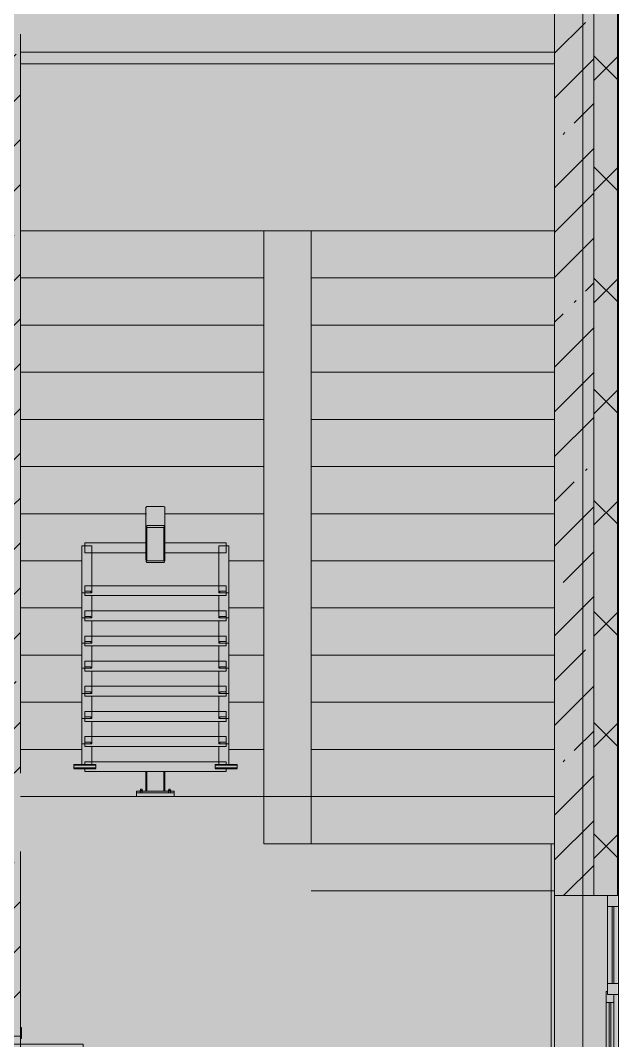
# Model space of a CAD drawing. Header units: millimetres. Extents: x -8624 to 200664, y -8553 to 29000.
# Drawn here: x 121430 to 125238, y 12198 to 18689 of the extents above; entities that cross this region are included whole.
import ezdxf

# ---------------------------------------------------------------- set-up
doc = ezdxf.new("R2010")
doc.units = ezdxf.units.MM
doc.linetypes.add('200_ШТРИХ__ш1_п0_6_', pattern=[800, 500, -300])
doc.layers.add('A-DETL-GENF-1', color=7, linetype='Continuous', lineweight=9, true_color=0xc0c0c0, transparency=0.4)
for name, color, linetype, lineweight in [('A-DETL-MBND-1', 7, '200_ШТРИХ__ш1_п0_6_', 9), ('A-GLAZ', 7, 'Continuous', 5), ('A-WALL', 7, 'Continuous', 5), ('I-WALL', 7, 'Continuous', 5), ('Оси', 7, 'Continuous', 9)]:
    doc.layers.add(name, color=color, linetype=linetype, lineweight=lineweight)
for name, color, linetype, lineweight, true_color in [('A-DOOR-1', 7, 'Continuous', 5, 0xb7b7b7), ('A-DOOR-2', 7, 'Continuous', 5, 0xe2e2e2), ('A-DOOR-FRAM-1', 7, 'Continuous', 5, 0xe2e2e2), ('A-DOOR-FRAM-2', 7, 'Continuous', 5, 0xb7b7b7), ('A-FLOR-1', 7, 'Continuous', 5, 0xb7b7b7), ('A-GENM-1', 7, 'Continuous', 5, 0x737373), ('A-GLAZ-1', 7, 'Continuous', 5, 0x737373), ('A-WALL-2', 7, 'Continuous', 5, 0x737373), ('A-WALL-3', 7, 'Continuous', 9, 0x737373), ('I-WALL-2', 7, 'Continuous', 5, 0x737373), ('S-STRS-1', 7, 'Continuous', 5, 0x737373)]:
    doc.layers.add(name, color=color, linetype=linetype, lineweight=lineweight, true_color=true_color)
pattern_1 = [(45, (0, 0), (-285.1231, 285.1231), []), (45, (285.12, 0), (-285.1231, 285.1231), [504.031, -100.806, 16.764, -84.042])]

# ---------------------------------------------------------------- blocks, each defined once
blk = doc.blocks.new('110_Дверь_СКБ_2Ст - Д-1_л_Лестничная клетка EIS60 2-32142534-3_1_3_птичка копия 1')
at = {"layer": 'A-DOOR-2'}
for points in [[(612.5, 110), (662.5, 110), (662.5, 1010), (612.5, 1010), (612.5, 580.7)], [(-587.5, 110), (-587.5, 510), (-637.5, 510), (-637.5, 110)], [(712.5, -110), (712.5, 30), (697.5, 30), (697.5, -110)]]:
    blk.add_hatch(color=256, dxfattribs=at).paths.add_polyline_path(points)
h = blk.add_hatch(color=256, dxfattribs=at)
h.paths.add_polyline_path([(652.5, 30), (712.5, 30), (712.5, 110), (662.5, 110), (662.5, 60), (652.5, 60)])
h.paths.add_polyline_path([(-687.5, 30), (-627.5, 30), (-627.5, 60), (-637.5, 60), (-637.5, 110), (-687.5, 110)])
at = {"layer": 'A-DOOR-FRAM-1'}
for points in [[(-672.5, 110), (-672.5, 118), (-742.5, 118), (-742.5, 110)], [(767.5, 110), (767.5, 118), (697.5, 118), (697.5, 110)], [(-672.5, -110), (-672.5, 30), (-687.5, 30), (-687.5, -110)], [(-672.5, -118), (-672.5, -110), (-742.5, -110), (-742.5, -118)], [(767.5, -118), (767.5, -110), (697.5, -110), (697.5, -118)]]:
    blk.add_hatch(color=256, dxfattribs=at).paths.add_polyline_path(points)
at = {"layer": 'A-DOOR-1'}
for p, q in [((662.5, 1010), (612.5, 1010)), ((612.5, 1010), (612.5, 110)), ((662.5, 110), (662.5, 1010)), ((-637.5, 510), (-637.5, 110)), ((-587.5, 510), (-637.5, 510)), ((-587.5, 110), (-587.5, 510)), ((-637.5, 110), (-587.5, 110)), ((612.5, 110), (662.5, 110))]:
    blk.add_line(p, q, dxfattribs=at)
for centre, radius, start, end in [((662.5, 110), 900, 90, 180), ((-637.5, 110), 400, 360, 90)]:
    blk.add_arc(centre, radius, start, end, dxfattribs=at)
at = {"layer": 'A-DOOR-FRAM-2'}
for p, q in [((-672.5, 118), (-742.5, 118)), ((-742.5, 118), (-742.5, 110)), ((-742.5, 110), (-672.5, 110)), ((-637.5, 110), (-687.5, 110)), ((-687.5, 110), (-687.5, 30)), ((-672.5, 110), (-672.5, 118)), ((-637.5, 60), (-637.5, 110)), ((662.5, 110), (662.5, 60)), ((712.5, 110), (662.5, 110)), ((767.5, 118), (697.5, 118)), ((697.5, 118), (697.5, 110)), ((697.5, 110), (767.5, 110)), ((712.5, 30), (712.5, 110)), ((767.5, 110), (767.5, 118)), ((-687.5, 30), (-627.5, 30)), ((-672.5, 30), (-687.5, 30)), ((-687.5, 30), (-687.5, -110)), ((-672.5, -110), (-672.5, 30)), ((-627.5, 60), (-637.5, 60)), ((-627.5, 30), (-627.5, 60)), ((662.5, 60), (652.5, 60)), ((652.5, 60), (652.5, 30)), ((652.5, 30), (712.5, 30)), ((712.5, 30), (697.5, 30)), ((697.5, 30), (697.5, -110)), ((712.5, -110), (712.5, 30)), ((-672.5, -110), (-742.5, -110)), ((-742.5, -110), (-742.5, -118)), ((-742.5, -118), (-672.5, -118)), ((-687.5, -110), (-672.5, -110)), ((-672.5, -118), (-672.5, -110)), ((697.5, -110), (712.5, -110)), ((767.5, -110), (697.5, -110)), ((697.5, -110), (697.5, -118)), ((697.5, -118), (767.5, -118)), ((767.5, -118), (767.5, -110))]:
    blk.add_line(p, q, dxfattribs=at)
blk = doc.blocks.new('120_Окно_СКБ_2Ст_Фрамуга сверху - 120_Окно_СКБ_2Ст_2300х2500_h_ ДОО 2-24160916-3_1_3_птичка копия 1')
at = {"layer": 'A-GLAZ'}
for p, q in [((-1150, 83), (-1080, 83)), ((1150, 83), (-1150, 83)), ((-1080, 83), (1080, 83)), ((-590, 83), (-520, 83)), ((1080, 83), (1150, 83))]:
    blk.add_line(p, q, dxfattribs=at)
at = {"layer": 'A-GLAZ-1'}
for p, q in [((-1150, 13), (-1150, 78)), ((-1080, 78), (-1080, 13)), ((-590, 13), (-590, 78)), ((-520, 78), (-520, 13)), ((1080, 13), (1080, 78)), ((1150, 78), (1150, 13)), ((-1080, 13), (-1150, 13)), ((-1150, 13), (-540, 13)), ((-590, 53), (-1080, 53)), ((-590, 43), (-1080, 43)), ((-1080, 13), (-540, 13)), ((-520, 13), (-590, 13)), ((-520, 13), (-540, 13)), ((-540, 13), (-540, 3)), ((-540, 3), (1100, 3)), ((1100, 3), (-540, 3)), ((1080, 53), (-520, 53)), ((-520, 53), (-520, 13)), ((-470, 3), (-470, 53)), ((-470, 33), (1030, 33)), ((1030, 23), (-470, 23)), ((1030, 3), (1030, 53)), ((1080, 13), (1080, 53)), ((1150, 13), (1080, 13)), ((1100, 13), (1080, 13)), ((1100, 13), (1150, 13)), ((1100, 3), (1100, 13))]:
    blk.add_line(p, q, dxfattribs=at)
blk = doc.blocks.new('Анкер клиновой - Анкер клиновой МКТ В 10-10-16_85-22193208-3_1_3_птичка копия 1')
at = {"layer": 'A-DETL-MBND-1'}
for p, q in [((122191.4, 13788), (122191.4, 13784)), ((122207.4, 13788), (122191.4, 13788)), ((122191.4, 13788), (122207.4, 13788)), ((122194.4, 13798), (122194.4, 13784)), ((122204.4, 13798), (122194.4, 13798)), ((122194.4, 13798), (122204.4, 13798)), ((122204.4, 13784), (122204.4, 13798)), ((122207.4, 13784), (122207.4, 13788))]:
    blk.add_line(p, q, dxfattribs=at)
blk = doc.blocks.new('ОМ_Полоса_Трапеция прямоугольная_Прокат_ГОСТ 103-2006 - ОМ_Полоса_Трапеция прямоугольная_Прокат_ГОСТ 103-2006-21111644-3_1_3_птичка копия 1')
at = {"layer": 'A-GENM-1'}
for p, q in [((122699.4, 15046.5), (122699.4, 15056.5)), ((122699.4, 15056.5), (122739.4, 15056.5)), ((122739.4, 15046.5), (122699.4, 15046.5)), ((122739.4, 15056.5), (122739.4, 15046.5))]:
    blk.add_line(p, q, dxfattribs=at)
blk = doc.blocks.new('ОМ_Полоса_Трапеция прямоугольная_Прокат_ГОСТ 103-2006 - ОМ_Полоса_Трапеция прямоугольная_Прокат_ГОСТ 103-2006-V63-3_1_3_птичка копия 1')
at = {"layer": 'A-GENM-1'}
for p, q in [((122699.4, 14416.5), (122699.4, 14406.5)), ((122739.4, 14416.5), (122699.4, 14416.5)), ((122739.4, 14406.5), (122739.4, 14416.5)), ((122699.4, 14406.5), (122739.4, 14406.5))]:
    blk.add_line(p, q, dxfattribs=at)
blk = doc.blocks.new('ОМ_Полоса_Трапеция прямоугольная_Прокат_ГОСТ 103-2006 - ОМ_Полоса_Трапеция прямоугольная_Прокат_ГОСТ 103-2006-V64-3_1_3_птичка копия 1')
at = {"layer": 'A-GENM-1'}
for p, q in [((122699.4, 14256.5), (122699.4, 14246.5)), ((122739.4, 14256.5), (122699.4, 14256.5)), ((122699.4, 14246.5), (122739.4, 14246.5)), ((122739.4, 14246.5), (122739.4, 14256.5))]:
    blk.add_line(p, q, dxfattribs=at)
blk = doc.blocks.new('ОМ_Полоса_Трапеция прямоугольная_Прокат_ГОСТ 103-2006 - ОМ_Полоса_Трапеция прямоугольная_Прокат_ГОСТ 103-2006-V65-3_1_3_птичка копия 1')
at = {"layer": 'A-GENM-1'}
for p, q in [((122699.4, 14096.5), (122699.4, 14086.5)), ((122739.4, 14096.5), (122699.4, 14096.5)), ((122699.4, 14086.5), (122739.4, 14086.5)), ((122739.4, 14086.5), (122739.4, 14096.5))]:
    blk.add_line(p, q, dxfattribs=at)
blk = doc.blocks.new('ОМ_Полоса_Прокат_ГОСТ 103-2006 - ОМ_Полоса_Прокат_ГОСТ 103-2006-22193251-3_1_3_птичка копия 1')
at = {"layer": 'A-GENM-1'}
for p, q in [((122809.4, 13929.5), (122669.4, 13929.5)), ((122669.4, 13929.5), (122669.4, 13926.5)), ((122669.4, 13926.5), (122809.4, 13926.5)), ((122809.4, 13926.5), (122809.4, 13929.5))]:
    blk.add_line(p, q, dxfattribs=at)
blk = doc.blocks.new('ОМ_Полоса_Прокат_ГОСТ 103-2006 - ОМ_Полоса_Прокат_ГОСТ 103-2006-22193252-3_1_3_птичка копия 1')
at = {"layer": 'A-GENM-1'}
for p, q in [((122669.4, 13954.2), (122669.4, 13950.8)), ((122809.4, 13954.2), (122669.4, 13954.2)), ((122669.4, 13950.8), (122809.4, 13950.8)), ((122669.4, 13933.9), (122669.4, 13950.8)), ((122809.4, 13933.9), (122669.4, 13933.9)), ((122809.4, 13950.8), (122809.4, 13954.2)), ((122809.4, 13950.8), (122809.4, 13933.9))]:
    blk.add_line(p, q, dxfattribs=at)
blk = doc.blocks.new('ОМ_Полоса_Трапеция прямоугольная_Прокат_ГОСТ 103-2006 - ОМ_Полоса_Трапеция прямоугольная_Прокат_ГОСТ 103-2006-21111686-3_1_3_птичка копия 1')
at = {"layer": 'A-GENM-1'}
for p, q in [((121839.4, 15056.5), (121879.4, 15056.5)), ((121839.4, 15046.5), (121839.4, 15056.5)), ((121879.4, 15046.5), (121839.4, 15046.5)), ((121879.4, 15056.5), (121879.4, 15046.5))]:
    blk.add_line(p, q, dxfattribs=at)
blk = doc.blocks.new('ОМ_Полоса_Трапеция прямоугольная_Прокат_ГОСТ 103-2006 - ОМ_Полоса_Трапеция прямоугольная_Прокат_ГОСТ 103-2006-V66-3_1_3_птичка копия 1')
at = {"layer": 'A-GENM-1'}
for p, q in [((121879.4, 14416.5), (121839.4, 14416.5)), ((121839.4, 14416.5), (121839.4, 14406.5)), ((121879.4, 14406.5), (121879.4, 14416.5)), ((121839.4, 14406.5), (121879.4, 14406.5))]:
    blk.add_line(p, q, dxfattribs=at)
blk = doc.blocks.new('ОМ_Полоса_Трапеция прямоугольная_Прокат_ГОСТ 103-2006 - ОМ_Полоса_Трапеция прямоугольная_Прокат_ГОСТ 103-2006-V67-3_1_3_птичка копия 1')
at = {"layer": 'A-GENM-1'}
for p, q in [((121879.4, 14256.5), (121839.4, 14256.5)), ((121839.4, 14256.5), (121839.4, 14246.5)), ((121839.4, 14246.5), (121879.4, 14246.5)), ((121879.4, 14246.5), (121879.4, 14256.5))]:
    blk.add_line(p, q, dxfattribs=at)
blk = doc.blocks.new('ОМ_Полоса_Трапеция прямоугольная_Прокат_ГОСТ 103-2006 - ОМ_Полоса_Трапеция прямоугольная_Прокат_ГОСТ 103-2006-V68-3_1_3_птичка копия 1')
at = {"layer": 'A-GENM-1'}
for p, q in [((121879.4, 14096.5), (121839.4, 14096.5)), ((121839.4, 14096.5), (121839.4, 14086.5)), ((121839.4, 14086.5), (121879.4, 14086.5)), ((121879.4, 14086.5), (121879.4, 14096.5))]:
    blk.add_line(p, q, dxfattribs=at)
blk = doc.blocks.new('ОМ_Полоса_Прокат_ГОСТ 103-2006 - ОМ_Полоса_Прокат_ГОСТ 103-2006-22193295-3_1_3_птичка копия 1')
at = {"layer": 'A-GENM-1'}
for p, q in [((121909.4, 13929.5), (121769.4, 13929.5)), ((121769.4, 13929.5), (121769.4, 13926.5)), ((121769.4, 13926.5), (121909.4, 13926.5)), ((121909.4, 13926.5), (121909.4, 13929.5))]:
    blk.add_line(p, q, dxfattribs=at)
blk = doc.blocks.new('ОМ_Полоса_Прокат_ГОСТ 103-2006 - ОМ_Полоса_Прокат_ГОСТ 103-2006-22193296-3_1_3_птичка копия 1')
at = {"layer": 'A-GENM-1'}
for p, q in [((121909.4, 13954.2), (121769.4, 13954.2)), ((121769.4, 13954.2), (121769.4, 13950.8)), ((121769.4, 13950.8), (121909.4, 13950.8)), ((121769.4, 13933.9), (121769.4, 13950.8)), ((121909.4, 13933.9), (121769.4, 13933.9)), ((121909.4, 13950.8), (121909.4, 13954.2)), ((121909.4, 13950.8), (121909.4, 13933.9))]:
    blk.add_line(p, q, dxfattribs=at)
blk = doc.blocks.new('ОМ_Нижняя опорная пятка1 - ОМ_Нижняя опорная пятка-21111576-3_1_3_птичка копия 1')
at = {"layer": 'A-DETL-MBND-1'}
for p, q in [((-96, -10), (-96, 0)), ((-84, -10), (-84, 0)), ((84, -10), (84, 0)), ((96, -10), (96, 0))]:
    blk.add_line(p, q, dxfattribs=at)
blk = doc.blocks.new('ОМ_Труба_ГОСТ 8639-82 - ОМ_Труба_ГОСТ 8639-82-21111694-3_1_3_птичка копия 1')
at = {"layer": 'A-GENM-1'}
for p, q in [((122229.4, 15590.5), (122229.4, 15456.5)), ((122238.4, 15595.1), (122340.4, 15595.1)), ((122349.4, 15456.5), (122349.4, 15590.5)), ((122229.4, 15256.4), (122229.4, 15456.5)), ((122235.4, 15456.5), (122235.4, 15256.4)), ((122238.4, 15474.2), (122340.4, 15474.2)), ((122340.4, 15462.4), (122238.4, 15462.4)), ((122343.4, 15256.4), (122343.4, 15456.5)), ((122349.4, 15456.5), (122349.4, 15256.4)), ((122238.4, 15250.5), (122340.4, 15250.5)), ((122340.4, 15238.8), (122238.4, 15238.8))]:
    blk.add_line(p, q, dxfattribs=at)
at = {"layer": 'A-GENM-1', "flags": 128}
for points in [[(122229.4, 15456.5), (122229.6, 15460), (122230.1, 15463.3), (122231, 15466.3), (122232.1, 15469), (122233.4, 15471.2), (122235, 15472.8), (122236.7, 15473.8), (122238.4, 15474.2)], [(122238.4, 15462.4), (122237.9, 15462.3), (122237.3, 15461.9), (122236.8, 15461.4), (122236.3, 15460.7), (122235.9, 15459.8), (122235.7, 15458.8), (122235.5, 15457.7), (122235.4, 15456.5)], [(122340.4, 15474.2), (122342.2, 15473.8), (122343.9, 15472.8), (122345.4, 15471.2), (122346.8, 15469), (122347.9, 15466.3), (122348.8, 15463.3), (122349.3, 15460), (122349.4, 15456.5)], [(122343.4, 15456.5), (122343.4, 15457.7), (122343.2, 15458.8), (122342.9, 15459.8), (122342.6, 15460.7), (122342.1, 15461.4), (122341.6, 15461.9), (122341, 15462.3), (122340.4, 15462.4)], [(122238.4, 15238.8), (122236.7, 15239.1), (122235, 15240.1), (122233.4, 15241.8), (122232.1, 15243.9), (122231, 15246.6), (122230.1, 15249.7), (122229.6, 15253), (122229.4, 15256.4)], [(122235.4, 15256.4), (122235.5, 15255.3), (122235.7, 15254.2), (122235.9, 15253.2), (122236.3, 15252.3), (122236.8, 15251.5), (122237.3, 15251), (122237.9, 15250.7), (122238.4, 15250.5)], [(122349.4, 15256.4), (122349.3, 15253), (122348.8, 15249.7), (122347.9, 15246.6), (122346.8, 15243.9), (122345.4, 15241.8), (122343.9, 15240.1), (122342.2, 15239.1), (122340.4, 15238.8)], [(122340.4, 15250.5), (122341, 15250.7), (122341.6, 15251), (122342.1, 15251.5), (122342.6, 15252.3), (122342.9, 15253.2), (122343.2, 15254.2), (122343.4, 15255.3), (122343.4, 15256.4)]]:
    blk.add_lwpolyline(points, dxfattribs=at)
at = {"layer": 'A-GENM-1'}
for centre, major_axis, start_param, end_param in [((122238.4, 15590.5), (9, 0), 1.570796, 3.141593), ((122340.4, 15590.5), (9, 0), 0, 1.570796), ((122238.4, 15538.5), (9, 0), 3.141593, 3.665191), ((122340.4, 15538.5), (-9, 0), 2.617994, 3.141593)]:
    blk.add_ellipse(centre, major_axis=major_axis, ratio=0.509802, start_param=start_param, end_param=end_param, dxfattribs=at)
blk = doc.blocks.new('ОМ_Уголок_ГОСТ 8509-93 - ОМ_Уголок_ГОСТ 8509-93-22194532-3_1_3_птичка копия 1')
at = {"layer": 'A-GENM-1'}
for p, q in [((0, 45.2), (0, -17.8)), ((390, 45.2), (0, 45.2)), ((900, 45.2), (510, 45.2)), ((900, -17.8), (900, 45.2)), ((0, -17.8), (390, -17.8)), ((510, -17.8), (900, -17.8))]:
    blk.add_line(p, q, dxfattribs=at)
blk = doc.blocks.new('ОМ_Уголок_ГОСТ 8509-93 - ОМ_Уголок_ГОСТ 8509-93-V69-3_1_3_птичка копия 1')
at = {"layer": 'A-GENM-1'}
for p, q in [((0, 45.2), (0, -17.8)), ((900, 45.2), (0, 45.2)), ((900, -17.8), (900, 45.2)), ((0, -17.8), (900, -17.8))]:
    blk.add_line(p, q, dxfattribs=at)
blk = doc.blocks.new('ОМ_Уголок_ГОСТ 8509-93 - ОМ_Уголок_ГОСТ 8509-93-22194533-3_1_3_птичка копия 1')
at = {"layer": 'A-GENM-1'}
for p, q in [((0, 45.2), (0, -17.8)), ((300, 45.2), (0, 45.2)), ((300, -17.8), (300, 45.2)), ((0, -17.8), (300, -17.8))]:
    blk.add_line(p, q, dxfattribs=at)
blk = doc.blocks.new('ОМ_Уголок_ГОСТ 8509-93 - ОМ_Уголок_ГОСТ 8509-93-V70-3_1_3_птичка копия 1')
at = {"layer": 'A-GENM-1'}
for p, q in [((0, 45.2), (0, -17.8)), ((142.2, 45.2), (0, 45.2)), ((0, -17.8), (160, -17.8))]:
    blk.add_line(p, q, dxfattribs=at)
blk = doc.blocks.new('ОМ_Уголок_ГОСТ 8509-93 - ОМ_Уголок_ГОСТ 8509-93-V71-3_1_3_птичка копия 1')
at = {"layer": 'A-GENM-1'}
for p, q in [((300, 45.2), (157.8, 45.2)), ((300, -17.8), (300, 45.2)), ((140, -17.8), (300, -17.8))]:
    blk.add_line(p, q, dxfattribs=at)
blk = doc.blocks.new('ОМ_Уголок_ГОСТ 8509-93 - ОМ_Уголок_ГОСТ 8509-93-V72-3_1_3_птичка копия 1')
at = {"layer": 'A-GENM-1'}
for p, q in [((0, 45.2), (0, 27.8)), ((900, 45.2), (0, 45.2)), ((0, 7.4), (0, -17.8)), ((900, 27.8), (900, 45.2)), ((900, -17.8), (900, 7.4)), ((0, -17.8), (900, -17.8))]:
    blk.add_line(p, q, dxfattribs=at)
blk = doc.blocks.new('ОМ_Уголок_ГОСТ 8509-93 - ОМ_Уголок_ГОСТ 8509-93-V73-3_1_3_птичка копия 1')
at = {"layer": 'A-GENM-1'}
for p, q in [((0, 45.2), (0, -17.8)), ((7.4, 45.2), (0, 45.2)), ((142.2, 45.2), (27.8, 45.2)), ((0, -17.8), (7.4, -17.8)), ((27.8, -17.8), (160, -17.8))]:
    blk.add_line(p, q, dxfattribs=at)
blk = doc.blocks.new('ОМ_Уголок_ГОСТ 8509-93 - ОМ_Уголок_ГОСТ 8509-93-V74-3_1_3_птичка копия 1')
at = {"layer": 'A-GENM-1'}
for p, q in [((272.2, 45.2), (157.8, 45.2)), ((300, 45.2), (292.6, 45.2)), ((300, -17.8), (300, 45.2)), ((140, -17.8), (272.2, -17.8)), ((292.6, -17.8), (300, -17.8))]:
    blk.add_line(p, q, dxfattribs=at)
blk = doc.blocks.new('ОМ_Труба_ГОСТ 8639-82 - ОМ_Труба_ГОСТ 8639-82-21111710-3_1_3_птичка копия 1')
at = {"layer": 'A-DETL-MBND-1'}
for p, q in [((122229.4, 13908.7), (122229.4, 13784)), ((122235.4, 13908.7), (122235.4, 13784)), ((122343.4, 13908.7), (122343.4, 13784)), ((122349.4, 13784), (122349.4, 13908.7))]:
    blk.add_line(p, q, dxfattribs=at)
blk = doc.blocks.new('ОМ_Уголок_ГОСТ 8510-86 - ОМ_Уголок_ГОСТ 8510-86-21111720-3_1_3_птичка копия 1')
at = {"layer": 'A-DETL-MBND-1'}
for p, q in [((0, 34), (0, 0)), ((0, 10), (240, 10)), ((0, 0), (240, 0)), ((240, 0), (240, 34))]:
    blk.add_line(p, q, dxfattribs=at)
blk = doc.blocks.new('Зашивка приборов отопления41 - Зашивка приборов отопления-33325756-3_1_3_птичка копия 1')
at = {"layer": 'A-WALL-2'}
for p, q in [((121290.8, 18669.6), (124690.8, 18669.6)), ((124690.8, 18669.6), (121290.8, 18669.6)), ((121290.8, 18594.6), (124690.8, 18594.6))]:
    blk.add_line(p, q, dxfattribs=at)

msp = doc.modelspace()

# ---------------------------------------------------------------- hatches: boundary and pattern name
at = {"layer": 'A-DETL-GENF-1'}
msp.add_hatch(color=256, dxfattribs=at).paths.add_polyline_path([(120684.4, -258), (125233, -258), (125233, 21479), (93333, 21479), (93333, 27379), (84570, 27379), (84570, 10208.3), (89210, 10208.3), (89210, -258), (119801.7, -258)])
at = {"layer": 'A-WALL'}
h = msp.add_hatch(dxfattribs=at)
h.set_pattern_fill('FP_27', color=256, style=0, pattern_type=2)
h.set_pattern_definition([(45, (0, 0), (-353.5534, 353.5534), []), (135, (0, 0), (-353.5534, -353.5534), [])])
h.paths.add_polyline_path([(125221.3, -250), (125230, -250), (125230, 7700), (125080, 7700), (125080, -250), (125205.5, -250)])
h.paths.add_polyline_path([(125080, 8900), (125230, 8900), (125230, 10820), (125080, 10820), (125080, 9535.9)])
h.paths.add_polyline_path([(125080, 13120), (125230, 13120), (125230, 21400), (125080, 21400), (125080, 16368.2)])
at = {"layer": 'I-WALL'}
h = msp.add_hatch(dxfattribs=at)
h.set_pattern_fill('FP_23', color=256, style=0, pattern_type=2)
h.set_pattern_definition(pattern_1)
h.paths.add_polyline_path([(124830, 10600), (125080, 10600), (125080, 10820), (124830, 10820), (124830, 10674.6)])
h.paths.add_polyline_path([(125080, 13120), (125080, 21400), (124830, 21400), (124830, 13120)])
h = msp.add_hatch(dxfattribs=at)
h.set_pattern_fill('FP_23', color=256, style=0, pattern_type=2)
h.set_pattern_definition(pattern_1)
h.paths.add_polyline_path([(121210, 10380), (121430, 10380), (121430, 10825), (121210, 10825), (121210, 10400)])
h.paths.add_polyline_path([(121380, 12225), (121430, 12225), (121430, 13400), (121210, 13400), (121210, 12225), (121350, 12225)])
h.paths.add_polyline_path([(121210, 13900), (121430, 13900), (121430, 18600), (121210, 18600), (121210, 14090.7)])
h.paths.add_polyline_path([(121429.6, 19100), (121430, 19100), (121430, 19110), (121210, 19110), (121210, 19100)])

# ---------------------------------------------------------------- linework, layer by layer
at = {"layer": 'A-FLOR-1'}
for p, q in [((123280, 13750), (121430, 13750)), ((122980, 13450), (122980, 13750)), ((123280, 13450), (123280, 13750)), ((124809, 13450), (122980, 13450)), ((124809, 10600), (124809, 13450)), ((124830, 13150), (124809, 13150))]:
    msp.add_line(p, q, dxfattribs=at)
at = {"layer": 'A-WALL'}
msp.add_line((125238, -258), (125238, 21558), dxfattribs=at)
at = {"layer": 'A-WALL-2'}
msp.add_line((125080, 13120), (125233, 13120), dxfattribs=at)
at = {"layer": 'A-WALL-3'}
for p, q in [((125233, 13120), (125233, 21553)), ((125230, 13120), (125230, 21550)), ((125080, 21400), (125080, 13120)), ((125080, 13120), (125080, 21400))]:
    msp.add_line(p, q, dxfattribs=at)
at = {"layer": 'I-WALL-2'}
for p, q in [((124830, 18850), (124830, 10600)), ((121430, 13900), (121430, 18600)), ((121430, 12280), (121430, 13400)), ((124830, 13120), (125080, 13120))]:
    msp.add_line(p, q, dxfattribs=at)
at = {"layer": 'S-STRS-1'}
for p, q in [((121430, 17350), (122980, 17350)), ((121430, 17350), (122980, 17350)), ((122980, 17350), (123280, 17350)), ((122980, 17050), (122980, 17350)), ((124830, 17350), (123280, 17350)), ((123280, 17350), (123280, 17050)), ((124830, 17350), (123280, 17350)), ((121430, 17050), (122980, 17050)), ((121430, 17050), (122980, 17050)), ((122980, 16750), (122980, 17050)), ((123280, 17050), (123280, 16750)), ((124830, 17050), (123280, 17050)), ((124830, 17050), (123280, 17050)), ((121430, 16750), (122980, 16750)), ((121430, 16750), (122980, 16750)), ((122980, 16450), (122980, 16750)), ((123280, 16750), (123280, 16450)), ((124830, 16750), (123280, 16750)), ((124830, 16750), (123280, 16750)), ((121430, 16450), (122980, 16450)), ((121430, 16450), (122980, 16450)), ((122980, 16150), (122980, 16450)), ((123280, 16450), (123280, 16150)), ((124830, 16450), (123280, 16450)), ((124830, 16450), (123280, 16450)), ((121430, 16150), (122980, 16150)), ((121430, 16150), (122980, 16150)), ((122980, 15850), (122980, 16150)), ((123280, 16150), (123280, 15850)), ((124830, 16150), (123280, 16150)), ((124830, 16150), (123280, 16150)), ((121430, 15850), (122980, 15850)), ((121430, 15850), (122980, 15850)), ((122980, 15550), (122980, 15850)), ((123280, 15850), (123280, 15550)), ((124830, 15850), (123280, 15850)), ((124830, 15850), (123280, 15850)), ((121430, 15550), (122232.6, 15550)), ((121430, 15550), (122232.6, 15550)), ((122346.3, 15550), (122980, 15550)), ((122346.3, 15550), (122980, 15550)), ((122980, 15250), (122980, 15550)), ((123280, 15550), (123280, 15250)), ((124830, 15550), (123280, 15550)), ((124830, 15550), (123280, 15550)), ((121430, 15250), (121821.6, 15250)), ((121430, 15250), (121821.6, 15250)), ((122757.2, 15250), (122980, 15250)), ((122757.2, 15250), (122980, 15250)), ((122980, 14950), (122980, 15250)), ((123280, 15250), (123280, 14950)), ((124830, 15250), (123280, 15250)), ((124830, 15250), (123280, 15250)), ((121430, 14950), (121821.6, 14950)), ((121430, 14950), (121821.6, 14950)), ((122757.2, 14950), (122980, 14950)), ((122757.2, 14950), (122980, 14950)), ((122980, 14650), (122980, 14950)), ((123280, 14950), (123280, 14650)), ((124830, 14950), (123280, 14950)), ((124830, 14950), (123280, 14950)), ((121430, 14650), (121821.6, 14650)), ((121430, 14650), (121821.6, 14650)), ((122757.2, 14650), (122980, 14650)), ((122757.2, 14650), (122980, 14650)), ((122980, 14350), (122980, 14650)), ((123280, 14650), (123280, 14350)), ((124830, 14650), (123280, 14650)), ((124830, 14650), (123280, 14650)), ((121430, 14350), (121821.6, 14350)), ((121430, 14350), (121821.6, 14350)), ((122757.2, 14350), (122980, 14350)), ((122757.2, 14350), (122980, 14350)), ((122980, 14050), (122980, 14350)), ((123280, 14350), (123280, 14050)), ((124830, 14350), (123280, 14350)), ((124830, 14350), (123280, 14350)), ((121430, 14050), (121821.6, 14050)), ((121430, 14050), (121821.6, 14050)), ((122757.2, 14050), (122980, 14050)), ((122757.2, 14050), (122980, 14050)), ((122980, 13750), (122980, 14050)), ((123280, 14050), (123280, 13750)), ((124830, 14050), (123280, 14050)), ((124830, 14050), (123280, 14050)), ((124830, 13750), (123280, 13750)), ((124830, 13750), (123280, 13750)), ((124830, 13450), (124809, 13450)), ((124830, 13450), (124809, 13450)), ((124830, 13150), (123280, 13150))]:
    msp.add_line(p, q, dxfattribs=at)
at = {"layer": 'Оси'}
msp.add_line((125010, 10029.8), (125010, 21915.1), dxfattribs=at)

# ---------------------------------------------------------------- block references
at = {"layer": 'A-DETL-MBND-1'}
for name, p in [('ОМ_Труба_ГОСТ 8639-82 - ОМ_Труба_ГОСТ 8639-82-21111710-3_1_3_птичка копия 1', (0, 0)), ('Анкер клиновой - Анкер клиновой МКТ В 10-10-16_85-22193208-3_1_3_птичка копия 1', (0, 0)), ('ОМ_Нижняя опорная пятка1 - ОМ_Нижняя опорная пятка-21111576-3_1_3_птичка копия 1', (122289.4, 13784)), ('Анкер клиновой - Анкер клиновой МКТ В 10-10-16_85-22193208-3_1_3_птичка копия 1', (180, 0))]:
    msp.add_blockref(name, p, dxfattribs=at)
at = {"layer": 'A-DETL-MBND-1', "extrusion": (0, 0, -1), "rotation": 180}
msp.add_blockref('ОМ_Уголок_ГОСТ 8510-86 - ОМ_Уголок_ГОСТ 8510-86-21111720-3_1_3_птичка копия 1', (-122169.4, 13784), dxfattribs=at)
at = {"layer": 'A-DOOR-1', "rotation": 269.9999999999998}
msp.add_blockref('110_Дверь_СКБ_2Ст - Д-1_л_Лестничная клетка EIS60 2-32142534-3_1_3_птичка копия 1', (121320, 11537.5), dxfattribs=at)
at = {"layer": 'A-GENM-1'}
for name, p in [('ОМ_Труба_ГОСТ 8639-82 - ОМ_Труба_ГОСТ 8639-82-21111694-3_1_3_птичка копия 1', (0, 0)), ('ОМ_Полоса_Трапеция прямоугольная_Прокат_ГОСТ 103-2006 - ОМ_Полоса_Трапеция прямоугольная_Прокат_ГОСТ 103-2006-21111686-3_1_3_птичка копия 1', (0, 0)), ('ОМ_Полоса_Трапеция прямоугольная_Прокат_ГОСТ 103-2006 - ОМ_Полоса_Трапеция прямоугольная_Прокат_ГОСТ 103-2006-21111644-3_1_3_птичка копия 1', (0, 0)), ('ОМ_Полоса_Трапеция прямоугольная_Прокат_ГОСТ 103-2006 - ОМ_Полоса_Трапеция прямоугольная_Прокат_ГОСТ 103-2006-21111686-3_1_3_птичка копия 1', (0, -160)), ('ОМ_Полоса_Трапеция прямоугольная_Прокат_ГОСТ 103-2006 - ОМ_Полоса_Трапеция прямоугольная_Прокат_ГОСТ 103-2006-21111644-3_1_3_птичка копия 1', (0, -160)), ('ОМ_Полоса_Трапеция прямоугольная_Прокат_ГОСТ 103-2006 - ОМ_Полоса_Трапеция прямоугольная_Прокат_ГОСТ 103-2006-21111686-3_1_3_птичка копия 1', (0, -320)), ('ОМ_Полоса_Трапеция прямоугольная_Прокат_ГОСТ 103-2006 - ОМ_Полоса_Трапеция прямоугольная_Прокат_ГОСТ 103-2006-21111644-3_1_3_птичка копия 1', (0, -320)), ('ОМ_Полоса_Трапеция прямоугольная_Прокат_ГОСТ 103-2006 - ОМ_Полоса_Трапеция прямоугольная_Прокат_ГОСТ 103-2006-21111686-3_1_3_птичка копия 1', (0, -480)), ('ОМ_Полоса_Трапеция прямоугольная_Прокат_ГОСТ 103-2006 - ОМ_Полоса_Трапеция прямоугольная_Прокат_ГОСТ 103-2006-21111644-3_1_3_птичка копия 1', (0, -480)), ('ОМ_Полоса_Трапеция прямоугольная_Прокат_ГОСТ 103-2006 - ОМ_Полоса_Трапеция прямоугольная_Прокат_ГОСТ 103-2006-V66-3_1_3_птичка копия 1', (0, 0)), ('ОМ_Полоса_Трапеция прямоугольная_Прокат_ГОСТ 103-2006 - ОМ_Полоса_Трапеция прямоугольная_Прокат_ГОСТ 103-2006-V63-3_1_3_птичка копия 1', (0, 0)), ('ОМ_Полоса_Трапеция прямоугольная_Прокат_ГОСТ 103-2006 - ОМ_Полоса_Трапеция прямоугольная_Прокат_ГОСТ 103-2006-V67-3_1_3_птичка копия 1', (0, 0)), ('ОМ_Полоса_Трапеция прямоугольная_Прокат_ГОСТ 103-2006 - ОМ_Полоса_Трапеция прямоугольная_Прокат_ГОСТ 103-2006-V64-3_1_3_птичка копия 1', (0, 0)), ('ОМ_Полоса_Трапеция прямоугольная_Прокат_ГОСТ 103-2006 - ОМ_Полоса_Трапеция прямоугольная_Прокат_ГОСТ 103-2006-V68-3_1_3_птичка копия 1', (0, 0)), ('ОМ_Полоса_Трапеция прямоугольная_Прокат_ГОСТ 103-2006 - ОМ_Полоса_Трапеция прямоугольная_Прокат_ГОСТ 103-2006-V65-3_1_3_птичка копия 1', (0, 0)), ('ОМ_Полоса_Прокат_ГОСТ 103-2006 - ОМ_Полоса_Прокат_ГОСТ 103-2006-22193296-3_1_3_птичка копия 1', (0, 0)), ('ОМ_Полоса_Прокат_ГОСТ 103-2006 - ОМ_Полоса_Прокат_ГОСТ 103-2006-22193295-3_1_3_птичка копия 1', (0, 0)), ('ОМ_Полоса_Прокат_ГОСТ 103-2006 - ОМ_Полоса_Прокат_ГОСТ 103-2006-22193252-3_1_3_птичка копия 1', (0, 0)), ('ОМ_Полоса_Прокат_ГОСТ 103-2006 - ОМ_Полоса_Прокат_ГОСТ 103-2006-22193251-3_1_3_птичка копия 1', (0, 0))]:
    msp.add_blockref(name, p, dxfattribs=at)
at = {"layer": 'A-GENM-1', "extrusion": (0, 0, -1)}
for name, p, rotation in [('ОМ_Уголок_ГОСТ 8509-93 - ОМ_Уголок_ГОСТ 8509-93-22194533-3_1_3_птичка копия 1', (-121839.4, 15046.5), 90.00000000000064), ('ОМ_Уголок_ГОСТ 8509-93 - ОМ_Уголок_ГОСТ 8509-93-22194532-3_1_3_птичка копия 1', (-121839.4, 15346.5), 180), ('ОМ_Уголок_ГОСТ 8509-93 - ОМ_Уголок_ГОСТ 8509-93-22194533-3_1_3_птичка копия 1', (-122739.4, 15346.5), 270.0000000000008), ('ОМ_Уголок_ГОСТ 8509-93 - ОМ_Уголок_ГОСТ 8509-93-V70-3_1_3_птичка копия 1', (-121839.4, 14886.5), 90.00000000000064), ('ОМ_Уголок_ГОСТ 8509-93 - ОМ_Уголок_ГОСТ 8509-93-V71-3_1_3_птичка копия 1', (-122739.4, 15186.5), 270.0000000000008), ('ОМ_Уголок_ГОСТ 8509-93 - ОМ_Уголок_ГОСТ 8509-93-V70-3_1_3_птичка копия 1', (-121839.4, 14726.5), 90.00000000000064), ('ОМ_Уголок_ГОСТ 8509-93 - ОМ_Уголок_ГОСТ 8509-93-V71-3_1_3_птичка копия 1', (-122739.4, 15026.5), 270.0000000000008), ('ОМ_Уголок_ГОСТ 8509-93 - ОМ_Уголок_ГОСТ 8509-93-V70-3_1_3_птичка копия 1', (-121839.4, 14566.5), 90.00000000000064), ('ОМ_Уголок_ГОСТ 8509-93 - ОМ_Уголок_ГОСТ 8509-93-V71-3_1_3_птичка копия 1', (-122739.4, 14866.5), 270.0000000000008), ('ОМ_Уголок_ГОСТ 8509-93 - ОМ_Уголок_ГОСТ 8509-93-V70-3_1_3_птичка копия 1', (-121839.4, 14406.5), 90.00000000000064), ('ОМ_Уголок_ГОСТ 8509-93 - ОМ_Уголок_ГОСТ 8509-93-V71-3_1_3_птичка копия 1', (-122739.4, 14706.5), 270.0000000000008), ('ОМ_Уголок_ГОСТ 8509-93 - ОМ_Уголок_ГОСТ 8509-93-V70-3_1_3_птичка копия 1', (-121839.4, 14246.5), 90.00000000000064), ('ОМ_Уголок_ГОСТ 8509-93 - ОМ_Уголок_ГОСТ 8509-93-V71-3_1_3_птичка копия 1', (-122739.4, 14546.5), 270.0000000000008), ('ОМ_Уголок_ГОСТ 8509-93 - ОМ_Уголок_ГОСТ 8509-93-V70-3_1_3_птичка копия 1', (-121839.4, 14086.5), 90.00000000000064), ('ОМ_Уголок_ГОСТ 8509-93 - ОМ_Уголок_ГОСТ 8509-93-V71-3_1_3_птичка копия 1', (-122739.4, 14386.5), 270.0000000000008), ('ОМ_Уголок_ГОСТ 8509-93 - ОМ_Уголок_ГОСТ 8509-93-V73-3_1_3_птичка копия 1', (-121839.4, 13926.5), 90.00000000000064), ('ОМ_Уголок_ГОСТ 8509-93 - ОМ_Уголок_ГОСТ 8509-93-V74-3_1_3_птичка копия 1', (-122739.4, 14226.5), 270.0000000000008)]:
    msp.add_blockref(name, p, dxfattribs=dict(at, rotation=rotation))
for name, p in [('ОМ_Уголок_ГОСТ 8509-93 - ОМ_Уголок_ГОСТ 8509-93-V69-3_1_3_птичка копия 1', (-122739.4, 15046.5)), ('ОМ_Уголок_ГОСТ 8509-93 - ОМ_Уголок_ГОСТ 8509-93-V69-3_1_3_птичка копия 1', (-122739.4, 14886.5)), ('ОМ_Уголок_ГОСТ 8509-93 - ОМ_Уголок_ГОСТ 8509-93-V69-3_1_3_птичка копия 1', (-122739.4, 14726.5)), ('ОМ_Уголок_ГОСТ 8509-93 - ОМ_Уголок_ГОСТ 8509-93-V69-3_1_3_птичка копия 1', (-122739.4, 14566.5)), ('ОМ_Уголок_ГОСТ 8509-93 - ОМ_Уголок_ГОСТ 8509-93-V69-3_1_3_птичка копия 1', (-122739.4, 14406.5)), ('ОМ_Уголок_ГОСТ 8509-93 - ОМ_Уголок_ГОСТ 8509-93-V69-3_1_3_птичка копия 1', (-122739.4, 14246.5)), ('ОМ_Уголок_ГОСТ 8509-93 - ОМ_Уголок_ГОСТ 8509-93-V69-3_1_3_птичка копия 1', (-122739.4, 14086.5)), ('ОМ_Уголок_ГОСТ 8509-93 - ОМ_Уголок_ГОСТ 8509-93-V72-3_1_3_птичка копия 1', (-122739.4, 13926.5))]:
    msp.add_blockref(name, p, dxfattribs=at)
at = {"layer": 'A-GLAZ-1', "rotation": 269.9999999999999}
msp.add_blockref('120_Окно_СКБ_2Ст_Фрамуга сверху - 120_Окно_СКБ_2Ст_2300х2500_h_ ДОО 2-24160916-3_1_3_птичка копия 1', (125155, 11970), dxfattribs=at)
at = {"layer": 'A-WALL-2'}
msp.add_blockref('Зашивка приборов отопления41 - Зашивка приборов отопления-33325756-3_1_3_птичка копия 1', (139.2, -182.1), dxfattribs=at)

doc.saveas('drawing.dxf')
